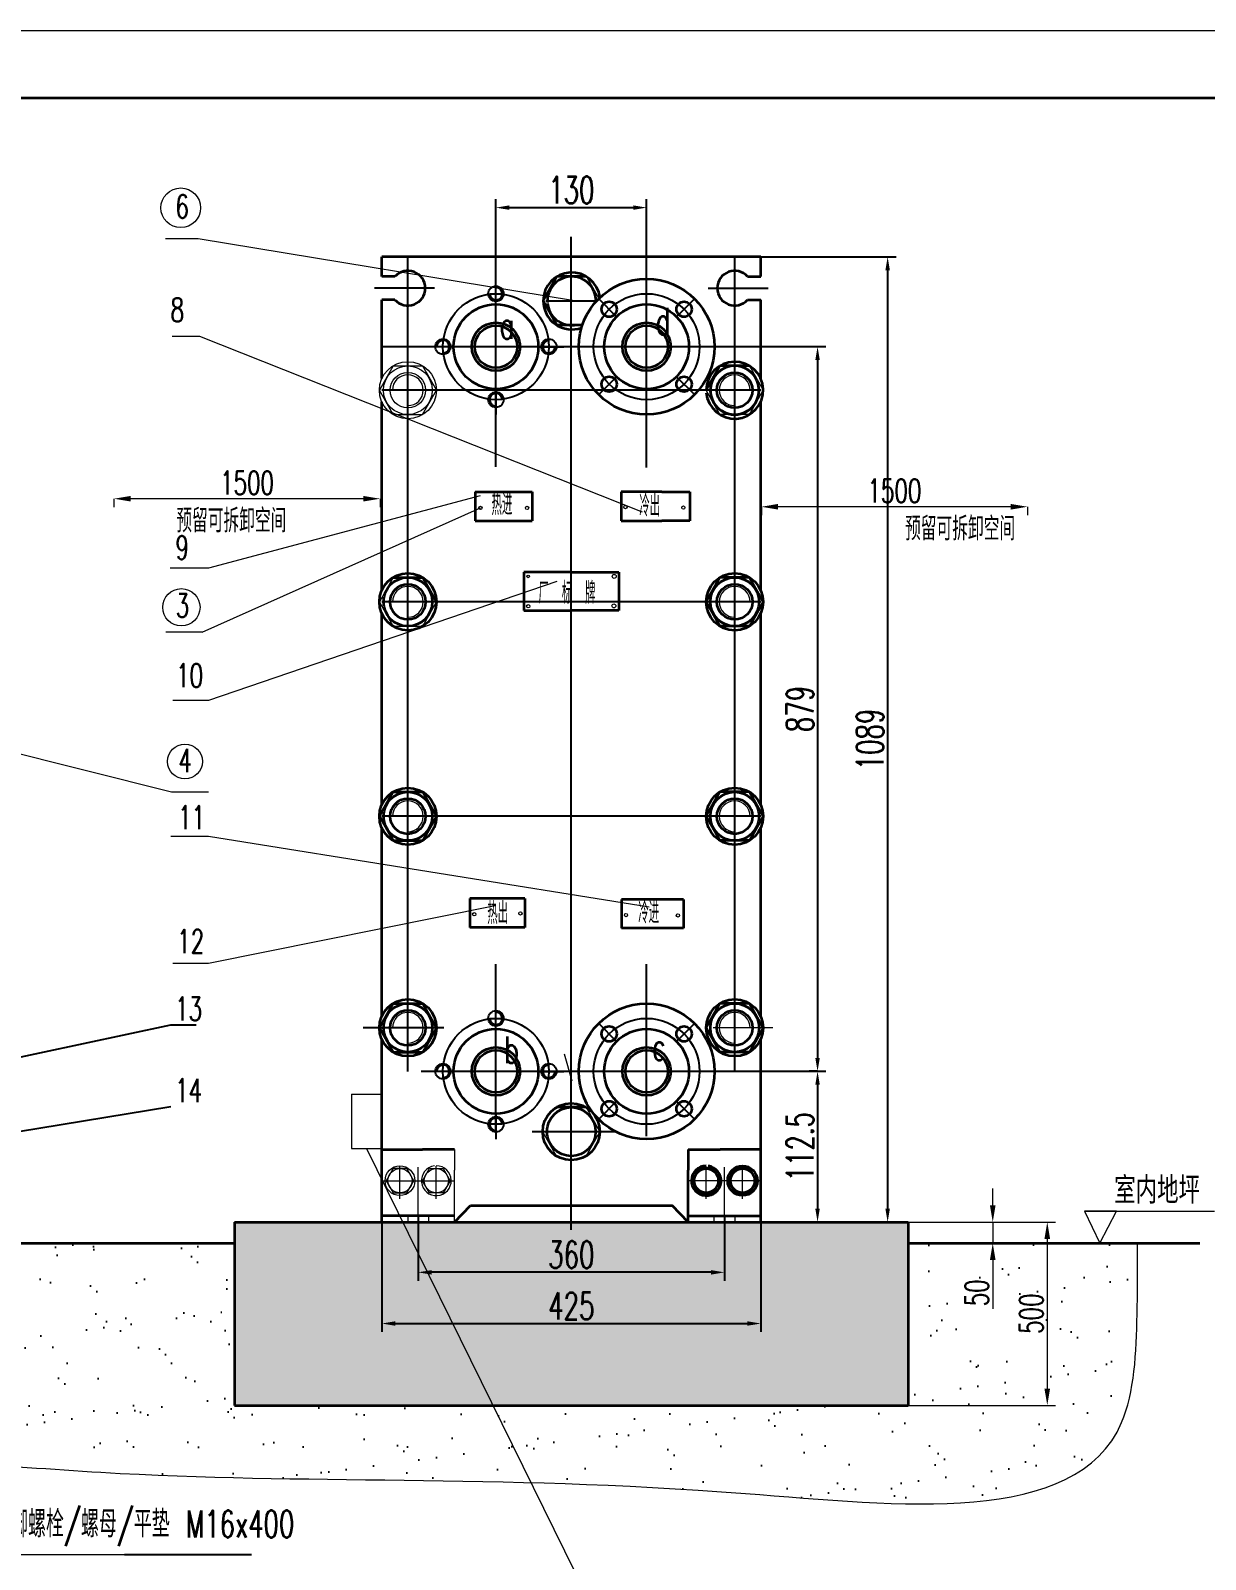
# Model space of a CAD drawing. Header units: millimetres. Extents: x 3189 to 3783, y 1029 to 1449.
# Drawn here: x 3409 to 3584.2, y 1221.1 to 1448.9 of the extents above; entities that cross this region are included whole.
import ezdxf

# ---------------------------------------------------------------- set-up
doc = ezdxf.new("R2010")
doc.units = ezdxf.units.MM
doc.linetypes.add('EB_DASHDOT', pattern=[39, 30, -3, 3, -3])
doc.layers.get('DEFPOINTS').update_dxf_attribs({"lineweight": 18})
doc.layers.add('1', color=1, linetype='Continuous', lineweight=18, true_color=0xff0000)
doc.layers.add('2', color=2, linetype='Continuous', lineweight=18, true_color=0xffff00)
doc.layers.add('5剖面线层', color=2, linetype='Continuous')
doc.layers.add('LAYER3', color=3, linetype='Continuous')
for name, color, linetype, lineweight in [('LAYER1', 1, 'Continuous', 25), ('LAYER2', 2, 'Continuous', 25), ('粗实线层', 7, 'Continuous', 35)]:
    doc.layers.add(name, color=color, linetype=linetype, lineweight=lineweight)
doc.styles.add('HZ', font='txt.shx', dxfattribs={"width": 0.67, "bigfont": 'hztxt.shx'})
doc.styles.get("Standard").update_dxf_attribs({"font": 'arial.ttf'})
doc.styles.add('机械', font='txt', dxfattribs={"width": 0.667, "bigfont": 'gbcbig.shx'})
doc.dimstyles.new('ISO-25', dxfattribs={"dimtxt": 2.5, "dimasz": 2.5, "dimexe": 1.25, "dimexo": 0.625, "dimtad": 1, "dimtxsty": 'Standard', "dimcen": 2.5, "dimadec": 0, "dimazin": 0, "dimtfac": 1, "dimtmove": 0, "dimatfit": 3, "dimfxl": 0, "dimarcsym": 0})
doc.dimstyles.new('STANDARD$0', dxfattribs={"dimtxt": 3.5, "dimasz": 2.5, "dimexe": 1.25, "dimexo": 0.625, "dimtad": 1, "dimdec": 4, "dimdsep": 46, "dimtxsty": 'HZ', "dimcen": 2.5, "dimdle": 5, "dimadec": 0, "dimazin": 0, "dimtfac": 1, "dimtmove": 0, "dimatfit": 3, "dimfxl": 0, "dimtolj": 1, "dimlwd": -1, "dimlwe": -1, "dimarcsym": 0})
doc.dimstyles.new('UserStyle16', dxfattribs={"dimtxt": 3.5, "dimasz": 2, "dimexe": 1.25, "dimexo": 0, "dimtad": 1, "dimdsep": 46, "dimtxsty": 'HZ', "dimcen": 0, "dimdle": 4, "dimadec": 3, "dimazin": 0, "dimtfac": 1, "dimtmove": 0, "dimatfit": 3, "dimfxl": 0, "dimtolj": 1, "dimtzin": 0, "dimarcsym": 0})

# ---------------------------------------------------------------- blocks, each defined once
blk = doc.blocks.new('*D31')
at = {"layer": '2', "color": 0, "transparency": 16777216}
for p, q in [((3421.45, 1379.14), (3421.45, 1377.92)), ((3458.64, 1379.17), (3423.95, 1379.17)), ((3461.14, 1379.14), (3461.14, 1377.92))]:
    blk.add_line(p, q, dxfattribs=at)
for points in [[(3423.95, 1379.58), (3423.95, 1378.75), (3421.45, 1379.17)], [(3458.64, 1379.58), (3458.64, 1378.75), (3461.14, 1379.17)]]:
    blk.add_solid(points, dxfattribs=at)
at = {"layer": 'DEFPOINTS', "color": 0, "transparency": 16777216}
for p in [(3421.45, 1379.77), (3421.45, 1379.17), (3461.14, 1379.77)]:
    blk.add_point(p, dxfattribs=at)
at = {"layer": '2', "color": 0, "transparency": 16777216, "insert": (3441.3, 1381.54), "char_height": 3.5, "attachment_point": 5, "style": 'HZ'}
blk.add_mtext('\\A1;1500', dxfattribs=at)
blk = doc.blocks.new('*D32')
at = {"layer": '2', "color": 0, "transparency": 16777216}
for p, q in [((3517.99, 1377.94), (3517.99, 1376.72)), ((3555.18, 1377.97), (3520.49, 1377.97)), ((3557.68, 1377.94), (3557.68, 1376.72))]:
    blk.add_line(p, q, dxfattribs=at)
for points in [[(3520.49, 1378.39), (3520.49, 1377.55), (3517.99, 1377.97)], [(3555.18, 1378.39), (3555.18, 1377.55), (3557.68, 1377.97)]]:
    blk.add_solid(points, dxfattribs=at)
at = {"layer": 'DEFPOINTS', "color": 0, "transparency": 16777216}
for p in [(3517.99, 1378.57), (3557.68, 1378.57), (3517.99, 1377.97)]:
    blk.add_point(p, dxfattribs=at)
at = {"layer": '2', "color": 0, "transparency": 16777216, "insert": (3537.83, 1380.34), "char_height": 3.5, "attachment_point": 5, "style": 'HZ'}
blk.add_mtext('\\A1;1500', dxfattribs=at)
blk = doc.blocks.new('*D33')
at = {"layer": '2', "color": 2, "ltscale": 0.5, "transparency": 16777216}
for p, q in [((3538.07, 1271.36), (3561.87, 1271.36)), ((3560.62, 1268.86), (3560.62, 1246.54)), ((3539.87, 1244.04), (3561.87, 1244.04))]:
    blk.add_line(p, q, dxfattribs=at)
for points in [[(3560.2, 1268.86), (3561.04, 1268.86), (3560.62, 1271.36)], [(3560.2, 1246.54), (3561.04, 1246.54), (3560.62, 1244.04)]]:
    blk.add_solid(points, dxfattribs=at)
at = {"layer": 'DEFPOINTS', "color": 0, "ltscale": 0.5, "transparency": 16777216}
for p in [(3538.07, 1271.36), (3539.87, 1244.04), (3560.62, 1244.04)]:
    blk.add_point(p, dxfattribs=at)
at = {"layer": '2', "color": 2, "ltscale": 0.5, "transparency": 16777216, "insert": (3558.24, 1257.7), "char_height": 3.5, "attachment_point": 5, "rotation": 90, "style": 'HZ'}
blk.add_mtext('\\A1;500', dxfattribs=at)
blk = doc.blocks.new('*D34')
at = {"layer": '2', "color": 2, "ltscale": 0.5, "transparency": 16777216}
for p, q in [((3552.49, 1273.86), (3552.49, 1276.36)), ((3542.97, 1271.36), (3553.74, 1271.36)), ((3552.49, 1271.36), (3552.49, 1268.2)), ((3542.97, 1268.2), (3553.74, 1268.2)), ((3552.49, 1265.7), (3552.49, 1258.43))]:
    blk.add_line(p, q, dxfattribs=at)
for points in [[(3552.07, 1273.86), (3552.91, 1273.86), (3552.49, 1271.36)], [(3552.07, 1265.7), (3552.91, 1265.7), (3552.49, 1268.2)]]:
    blk.add_solid(points, dxfattribs=at)
at = {"layer": 'DEFPOINTS', "color": 0, "ltscale": 0.5, "transparency": 16777216}
for p in [(3542.97, 1271.36), (3542.97, 1268.2), (3552.49, 1268.2)]:
    blk.add_point(p, dxfattribs=at)
at = {"layer": '2', "color": 2, "ltscale": 0.5, "transparency": 16777216, "insert": (3550.11, 1260.81), "char_height": 3.5, "attachment_point": 5, "rotation": 90, "style": 'HZ'}
blk.add_mtext('\\A1;50', dxfattribs=at)
blk = doc.blocks.new('*D47')
at = {"layer": 'DEFPOINTS', "color": 0, "ltscale": 20, "transparency": 16777216}
for p in [(3500.88, 1422.55), (3500.88, 1415.22), (3478.41, 1413.03)]:
    blk.add_point(p, dxfattribs=at)
at = {"layer": 'LAYER2', "color": 0, "lineweight": -2, "ltscale": 20, "transparency": 16777216}
for p, q in [((3478.41, 1413.03), (3478.41, 1423.8)), ((3480.41, 1422.55), (3498.88, 1422.55)), ((3500.88, 1415.22), (3500.88, 1423.8))]:
    blk.add_line(p, q, dxfattribs=at)
at = {"layer": 'LAYER2', "color": 0, "ltscale": 20, "transparency": 16777216}
for points in [[(3480.41, 1422.89), (3480.41, 1422.22), (3478.41, 1422.55)], [(3498.88, 1422.89), (3498.88, 1422.22), (3500.88, 1422.55)]]:
    blk.add_solid(points, dxfattribs=at)
at = {"layer": 'LAYER2', "color": 0, "ltscale": 20, "transparency": 16777216, "insert": (3489.65, 1425.18), "char_height": 4, "attachment_point": 5, "style": 'HZ'}
blk.add_mtext('\\A1;130', dxfattribs=at)
blk = doc.blocks.new('*D46')
at = {"layer": 'DEFPOINTS', "color": 0, "ltscale": 20, "transparency": 16777216}
for p in [(3466.81, 1272.28), (3512.48, 1272.28), (3466.81, 1263.87)]:
    blk.add_point(p, dxfattribs=at)
at = {"layer": 'LAYER2', "color": 0, "lineweight": -2, "ltscale": 20, "transparency": 16777216}
for p, q in [((3466.81, 1272.28), (3466.81, 1262.62)), ((3512.48, 1272.28), (3512.48, 1262.62)), ((3510.48, 1263.87), (3468.81, 1263.87))]:
    blk.add_line(p, q, dxfattribs=at)
at = {"layer": 'LAYER2', "color": 0, "ltscale": 20, "transparency": 16777216}
for points in [[(3468.81, 1264.2), (3468.81, 1263.53), (3466.81, 1263.87)], [(3510.48, 1264.2), (3510.48, 1263.53), (3512.48, 1263.87)]]:
    blk.add_solid(points, dxfattribs=at)
at = {"layer": 'LAYER2', "color": 0, "ltscale": 20, "transparency": 16777216, "insert": (3489.65, 1266.49), "char_height": 4, "attachment_point": 5, "style": 'HZ'}
blk.add_mtext('\\A1;360', dxfattribs=at)
blk = doc.blocks.new('*D44')
at = {"layer": 'DEFPOINTS', "color": 0, "ltscale": 20, "transparency": 16777216}
for p in [(3461.39, 1273.69), (3517.9, 1273.69), (3517.9, 1256.24)]:
    blk.add_point(p, dxfattribs=at)
at = {"layer": 'LAYER2', "color": 0, "lineweight": -2, "ltscale": 20, "transparency": 16777216}
for p, q in [((3461.39, 1273.69), (3461.39, 1254.99)), ((3517.9, 1273.69), (3517.9, 1254.99)), ((3463.39, 1256.24), (3515.9, 1256.24))]:
    blk.add_line(p, q, dxfattribs=at)
at = {"layer": 'LAYER2', "color": 0, "ltscale": 20, "transparency": 16777216}
for points in [[(3463.39, 1256.57), (3463.39, 1255.91), (3461.39, 1256.24)], [(3515.9, 1256.57), (3515.9, 1255.91), (3517.9, 1256.24)]]:
    blk.add_solid(points, dxfattribs=at)
at = {"layer": 'LAYER2', "color": 0, "ltscale": 20, "transparency": 16777216, "insert": (3489.65, 1258.86), "char_height": 4, "attachment_point": 5, "style": 'HZ'}
blk.add_mtext('\\A1;425', dxfattribs=at)
blk = doc.blocks.new('*D40')
at = {"layer": 'DEFPOINTS', "color": 0, "ltscale": 20, "transparency": 16777216}
for p in [(3517.9, 1415.22), (3517.9, 1271.36), (3536.82, 1271.36)]:
    blk.add_point(p, dxfattribs=at)
at = {"layer": 'LAYER2', "color": 0, "lineweight": -2, "ltscale": 20, "transparency": 16777216}
for p, q in [((3517.9, 1415.22), (3538.07, 1415.22)), ((3536.82, 1413.22), (3536.82, 1273.36)), ((3517.9, 1271.36), (3538.07, 1271.36))]:
    blk.add_line(p, q, dxfattribs=at)
at = {"layer": 'LAYER2', "color": 0, "ltscale": 20, "transparency": 16777216}
for points in [[(3536.48, 1413.22), (3537.15, 1413.22), (3536.82, 1415.22)], [(3536.48, 1273.36), (3537.15, 1273.36), (3536.82, 1271.36)]]:
    blk.add_solid(points, dxfattribs=at)
at = {"layer": 'LAYER2', "color": 0, "ltscale": 20, "transparency": 16777216, "insert": (3534.19, 1343.29), "char_height": 4, "attachment_point": 5, "rotation": 90, "style": 'HZ'}
blk.add_mtext('\\A1;1089', dxfattribs=at)
blk = doc.blocks.new('*D41')
at = {"layer": 'DEFPOINTS', "color": 0, "ltscale": 20, "transparency": 16777216}
for p in [(3505.43, 1401.83), (3500.94, 1293.83), (3526.37, 1293.83)]:
    blk.add_point(p, dxfattribs=at)
at = {"layer": 'LAYER2', "color": 0, "lineweight": -2, "ltscale": 20, "transparency": 16777216}
for p, q in [((3505.43, 1401.83), (3527.62, 1401.83)), ((3526.37, 1399.83), (3526.37, 1295.83)), ((3500.94, 1293.83), (3527.62, 1293.83))]:
    blk.add_line(p, q, dxfattribs=at)
at = {"layer": 'LAYER2', "color": 0, "ltscale": 20, "transparency": 16777216}
for points in [[(3526.03, 1399.83), (3526.7, 1399.83), (3526.37, 1401.83)], [(3526.03, 1295.83), (3526.7, 1295.83), (3526.37, 1293.83)]]:
    blk.add_solid(points, dxfattribs=at)
at = {"layer": 'LAYER2', "color": 0, "ltscale": 20, "transparency": 16777216, "insert": (3523.74, 1347.83), "char_height": 4, "attachment_point": 5, "rotation": 90, "style": 'HZ'}
blk.add_mtext('\\A1;879', dxfattribs=at)
blk = doc.blocks.new('*D42')
at = {"layer": 'DEFPOINTS', "color": 0, "ltscale": 20, "transparency": 16777216}
for p in [(3526.37, 1293.83), (3517.97, 1271.36), (3526.37, 1271.36)]:
    blk.add_point(p, dxfattribs=at)
at = {"layer": 'LAYER2', "color": 0, "lineweight": -2, "ltscale": 20, "transparency": 16777216}
for p, q in [((3526.37, 1293.83), (3525.12, 1293.83)), ((3526.37, 1291.83), (3526.37, 1273.36)), ((3517.97, 1271.36), (3527.62, 1271.36))]:
    blk.add_line(p, q, dxfattribs=at)
at = {"layer": 'LAYER2', "color": 0, "ltscale": 20, "transparency": 16777216}
for points in [[(3526.03, 1291.83), (3526.7, 1291.83), (3526.37, 1293.83)], [(3526.03, 1273.36), (3526.7, 1273.36), (3526.37, 1271.36)]]:
    blk.add_solid(points, dxfattribs=at)
at = {"layer": 'LAYER2', "color": 0, "ltscale": 20, "transparency": 16777216, "insert": (3523.74, 1282.59), "char_height": 4, "attachment_point": 5, "rotation": 90, "style": 'HZ'}
blk.add_mtext('\\A1;112.5', dxfattribs=at)

msp = doc.modelspace()

# ---------------------------------------------------------------- hatches: boundary and pattern name
at = {"layer": '5剖面线层', "ltscale": 0.5}
h = msp.add_hatch(dxfattribs=at)
h.set_pattern_fill('AR-CONC', color=256, style=0)
h.set_pattern_definition([(50, (8054.919, 2267.148), (7.172602, -0.627521), [0.75, -8.25]), (355, (8054.919, 2267.148), (-1.387513, 7.521921), [0.6, -6.6]), (100.4514, (8055.517, 2267.096), (5.785094, 6.894395), [0.637402, -7.011421]), (46.1842, (8054.919, 2269.148), (10.67241, -1.65519), [1.125, -12.375]), (96.6356, (8055.808, 2269.01), (9.346627, 9.741179), [0.956103, -10.51713]), (351.1842, (8054.919, 2269.148), (9.34662, 9.741186), [0.9, -9.9]), (21, (8055.919, 2268.648), (5.9690705, -4.026189), [0.75, -8.25]), (326, (8055.919, 2268.648), (2.433153, 7.2515), [0.6, -6.6]), (71.4514, (8056.4165, 2268.3126), (8.402226, 3.225305), [0.637402, -7.011421]), (37.5, (8054.919, 2267.148), (0.1215986, 3.3289385), [0, -6.52, 0, -6.7, 0, -6.625]), (7.5, (8054.919, 2267.148), (2.6306954, 3.944117), [0, -3.82, 0, -6.37, 0, -2.525]), (327.5, (8052.689, 2267.148), (5.3382244, -0.2255487), [0, -2.5, 0, -7.8, 0, -10.35]), (317.5, (8051.689, 2267.148), (5.8318617, 1.00105), [0, -3.25, 0, -5.18, 0, -7.35])])
h.paths.add_polyline_path([(3287.44288, 1271.36138), (3268.28889, 1271.36138), (3268.28889, 1267.52097, 0.249972623), (3268.92821, 1266.32209, -0.249972649), (3269.82972, 1264.63155, -1), (3265.75806, 1264.63155, -0.06938909), (3265.83573, 1265.18851), (3266.03082, 1265.40939, -0.690801534), (3266.75249, 1265.13632), (3266.94224, 1265.13632, -0.264888721), (3267.79389, 1265.62155), (3267.79389, 1265.84501, -0.216745131), (3267.29889, 1266.93326), (3267.29889, 1271.36138), (3243.03011, 1271.36138), (3243.03011, 1244.03876), (3287.44288, 1244.03876)])
h.paths.add_polyline_path([(3406.72072, 1271.36138), (3386.02681, 1271.36138), (3386.02681, 1267.52097, 0.249972623), (3386.66613, 1266.32209, -0.249972649), (3387.56764, 1264.63155, -1), (3383.49598, 1264.63155, -0.06938909), (3383.57365, 1265.18851), (3383.76875, 1265.40939, -0.690801534), (3384.49041, 1265.13632), (3384.68016, 1265.13632, -0.264888721), (3385.53181, 1265.62155), (3385.53181, 1265.84501, -0.216745131), (3385.03681, 1266.93326), (3385.03681, 1271.36138), (3362.90512, 1271.36138), (3362.90512, 1244.03876), (3406.72072, 1244.03876)])
h.paths.add_polyline_path([(3539.86682, 1271.36138), (3439.42371, 1271.36138), (3439.42371, 1244.03876), (3539.86682, 1244.03876)])
h.paths.add_polyline_path([(3485.6436, 1261.23881), (3493.64693, 1261.23881), (3493.64693, 1255.98881), (3485.6436, 1255.98881)], flags=24)
h.paths.add_polyline_path([(3485.83901, 1268.86627), (3493.45151, 1268.86627), (3493.45151, 1263.61627), (3485.83901, 1263.61627)], flags=24)
h = msp.add_hatch(dxfattribs=at)
h.set_pattern_fill('AR-SAND', color=256, scale=5, style=0)
h.set_pattern_definition([(37.5, (8054.919, 2267.148), (-0.314967, 9.634119), [0, -7.6, 0, -8.5, 0, -8.125]), (7.5, (8054.919, 2267.148), (8.848884, 14.11073), [0, -4.1, 0, -6.85, 0, -2.625]), (327.5, (8048.769, 2267.148), (15.57071, 0.028295), [0, -2.5, 0, -9, 0, -11.75]), (317.5, (8048.769, 2267.148), (15.030633, 4.388378), [0, -1.25, 0, -5.9, 0, -6.75])])
edge = h.paths.add_edge_path()
edge.add_line((3414.92235, 1268.19638), (3406.72072, 1268.19638))
edge.add_line((3406.72072, 1268.19638), (3406.72072, 1244.03876))
edge.add_line((3406.72072, 1244.03876), (3362.90512, 1244.03876))
edge.add_line((3362.90512, 1244.03876), (3362.90512, 1268.19638))
edge.add_line((3362.90512, 1268.19638), (3296.3948, 1268.19638))
edge.add_line((3296.3948, 1268.19638), (3287.44288, 1268.19638))
edge.add_line((3287.44288, 1268.19638), (3287.44288, 1244.03876))
edge.add_line((3287.44288, 1244.03876), (3243.03011, 1244.03876))
edge.add_line((3243.03011, 1244.03876), (3243.03011, 1268.19638))
edge.add_line((3243.03011, 1268.19638), (3226.10181, 1268.19638))
edge.add_spline(control_points=[(3226.10181, 1268.19638), (3227.17149, 1262.02578), (3228.47259, 1253.01242), (3227.36446, 1236.90048), (3246.62294, 1234.82214), (3270.3163, 1235.68266), (3301.93302, 1250.31184), (3333.81068, 1223.48857), (3374.25319, 1238.22078), (3437.4884, 1231.48109), (3493.41058, 1234.78598), (3572.62853, 1224.88602), (3574.09065, 1255.8335), (3574.08646, 1264.7548), (3574.06193, 1268.19638)], knot_values=[3.832773029, 3.832773029, 3.832773029, 3.832773029, 23.236931658, 31.65205074, 46.674078488, 67.997266897, 110.322938376, 134.691074381, 180.886916699, 226.069157871, 322.217870304, 379.31472835, 395.629317576, 406.104323306, 406.104323306, 406.104323306, 406.104323306], degree=3, periodic=0)
edge.add_line((3574.06193, 1268.19638), (3539.86682, 1268.19638))
edge.add_line((3539.86682, 1268.19638), (3539.86682, 1244.03876))
edge.add_line((3539.86682, 1244.03876), (3439.42371, 1244.03876))
edge.add_line((3439.42371, 1244.03876), (3439.42371, 1268.19638))
edge.add_line((3439.42371, 1268.19638), (3414.92235, 1268.19638))
h.paths.add_polyline_path([(3321.29327, 1266.75064), (3332.03243, 1266.75064), (3332.03243, 1261.50064), (3321.29327, 1261.50064)], flags=24)
h.paths.add_polyline_path([(3311.04934, 1257.43828), (3322.17934, 1257.43828), (3322.17934, 1252.18828), (3311.04934, 1252.18828)], flags=24)
h.paths.add_polyline_path([(3547.48994, 1258.17888), (3547.48994, 1263.44638), (3552.73994, 1263.44638), (3552.73994, 1258.17888)], flags=24)
h.paths.add_polyline_path([(3555.61946, 1254.08924), (3555.61946, 1261.31091), (3560.86946, 1261.31091), (3560.86946, 1254.08924)], flags=24)

# ---------------------------------------------------------------- linework, layer by layer
for p, q in [((3423.04107, 1221.83925), (3433.36784, 1221.83925)), ((3433.36784, 1221.83925), (3441.97864, 1221.83925))]:
    msp.add_line(p, q)
at = {"layer": '1'}
for p, q in [((3456.85015, 1290.42843), (3461.39246, 1290.42843)), ((3456.85015, 1290.42843), (3456.85015, 1282.31388)), ((3456.85015, 1282.31388), (3461.39246, 1282.31388))]:
    msp.add_line(p, q, dxfattribs=at)
at = {"layer": '2', "ltscale": 0.5}
for p, q in [((3434.01842, 1417.88938), (3429.14561, 1417.88938)), ((3490.13801, 1408.65098), (3434.01842, 1417.88938)), ((3434.26175, 1403.34419), (3430.1206, 1403.34419)), ((3500.25302, 1377.16787), (3434.26175, 1403.34419)), ((3476.04109, 1379.59065), (3435.55288, 1368.83052)), ((3434.63048, 1359.28926), (3476.10356, 1377.80767)), ((3435.55288, 1368.83052), (3429.83601, 1368.83052)), ((3487.48843, 1366.80824), (3435.55288, 1349.07732)), ((3430.03208, 1335.41016), (3322.10569, 1362.53845)), ((3434.63048, 1359.28926), (3429.16854, 1359.28926)), ((3435.55288, 1349.07732), (3430.24723, 1349.07732)), ((3435.55288, 1335.41016), (3430.03208, 1335.41016)), ((3435.55288, 1328.80341), (3429.92895, 1328.80341)), ((3501.23456, 1318.27691), (3435.55288, 1328.80341)), ((3478.29819, 1318.47614), (3435.55288, 1309.90951)), ((3435.55288, 1309.90951), (3430.23153, 1309.90951)), ((3459.12131, 1282.31388), (3505.20172, 1188.72317))]:
    msp.add_line(p, q, dxfattribs=at)
at = {"layer": '2'}
for p, q in [((3566.16884, 1272.98577), (3568.44029, 1268.19638)), ((3570.96412, 1272.98577), (3566.16884, 1272.98577)), ((3570.96412, 1272.98577), (3566.16884, 1272.98577)), ((3566.16884, 1272.98577), (3585.57249, 1272.98577)), ((3568.44029, 1268.19638), (3570.96412, 1272.98577)), ((3568.44029, 1268.19638), (3570.96412, 1272.98577)), ((3403.87803, 1221.83925), (3423.04107, 1221.83925)), ((3410.93925, 1221.83925), (3415.3622, 1221.83925))]:
    msp.add_line(p, q, dxfattribs=at)
at = {"layer": '2', "color": 1, "ltscale": 0.5}
msp.add_line((3414.92235, 1268.19638), (3439.42371, 1268.19638), dxfattribs=at)
at = {"layer": '2', "ltscale": 0.5}
msp.add_lwpolyline([(3189.02949, 1448.9394), (3783.02949, 1448.9394), (3783.02949, 1028.9394), (3189.02949, 1028.9394)], close=True, dxfattribs=at)
for centre, radius in [((3431.41356, 1422.52507), 2.95755), ((3431.50172, 1362.98359), 2.78291), ((3432.0364, 1340.00364), 2.60338)]:
    msp.add_circle(centre, radius, dxfattribs=at)
msp.add_open_spline([(3226.10181, 1268.19638), (3227.17149, 1262.02578), (3228.47259, 1253.01242), (3227.36446, 1236.90048), (3246.62294, 1234.82214), (3270.3163, 1235.68266), (3301.93302, 1250.31184), (3333.81068, 1223.48857), (3374.25319, 1238.22078), (3437.4884, 1231.48109), (3493.41058, 1234.78598), (3572.62853, 1224.88602), (3574.09065, 1255.8335), (3574.08646, 1264.7548), (3574.06193, 1268.19638)], degree=3, knots=[3.832773029, 3.832773029, 3.832773029, 3.832773029, 23.236931658, 31.65205074, 46.674078488, 67.997266897, 110.322938376, 134.691074381, 180.886916699, 226.069157871, 322.217870304, 379.31472835, 395.629317576, 406.104323306, 406.104323306, 406.104323306, 406.104323306], dxfattribs=at)
at = {"layer": 'LAYER1', "linetype": 'Continuous', "lineweight": 0}
for p, q in [((3491.91715, 1412.27512), (3493.75961, 1409.0036)), ((3463.07011, 1398.96952), (3461.02556, 1395.33916)), ((3463.07011, 1398.96952), (3467.48277, 1398.96952)), ((3467.48277, 1398.96952), (3469.52732, 1395.33916)), ((3516.21237, 1398.96952), (3518.25692, 1395.33916)), ((3463.07011, 1391.7088), (3461.02556, 1395.33916)), ((3467.48277, 1391.7088), (3469.52732, 1395.33916)), ((3511.79971, 1391.7088), (3509.75516, 1395.33916)), ((3516.21237, 1391.7088), (3518.25692, 1395.33916)), ((3463.07011, 1391.7088), (3467.48277, 1391.7088)), ((3516.21237, 1391.7088), (3511.79971, 1391.7088)), ((3463.07413, 1367.43352), (3461.02959, 1363.80316)), ((3463.07413, 1360.1728), (3461.02959, 1363.80316)), ((3467.4868, 1360.1728), (3469.53134, 1363.80316)), ((3463.07413, 1360.1728), (3467.4868, 1360.1728)), ((3488.58366, 1296.41352), (3489.70499, 1292.40076)), ((3491.84757, 1288.46392), (3493.89212, 1284.83356)), ((3487.43491, 1281.2032), (3485.39036, 1284.83356)), ((3491.84757, 1281.2032), (3493.89212, 1284.83356)), ((3472.23132, 1282.19345), (3472.23132, 1279.08524)), ((3472.23132, 1271.36138), (3472.23132, 1279.08524)), ((3461.39246, 1271.36138), (3489.64526, 1271.36138)), ((3507.05921, 1271.36138), (3517.89806, 1271.36138))]:
    msp.add_line(p, q, dxfattribs=at)
for points in [[(3463.06408, 1279.32278), (3462.02599, 1277.52474), (3463.06408, 1275.72671), (3465.14027, 1275.72671), (3466.17837, 1277.52474), (3465.14027, 1279.32278), (3463.06408, 1279.32278)], [(3470.5597, 1279.32278), (3471.5978, 1277.52474), (3470.5597, 1275.72671), (3468.48351, 1275.72671), (3467.44541, 1277.52474), (3468.48351, 1279.32278), (3470.5597, 1279.32278)]]:
    msp.add_lwpolyline(points, dxfattribs=at)
for centre, radius in [((3465.27644, 1395.33605), 4.25088), ((3465.27644, 1395.33916), 3.63036), ((3465.27644, 1395.33916), 2.64359), ((3464.10218, 1277.52474), 2.22158), ((3464.10218, 1277.52474), 1.79804), ((3469.52161, 1277.52474), 1.79804)]:
    msp.add_circle(centre, radius, dxfattribs=at)
at = {"layer": 'LAYER1', "color": 2, "linetype": 'Continuous', "lineweight": 0}
for centre, start, end in [((3465.27644, 1395.33916), 270, 180), ((3514.00604, 1395.33916), 0, 270), ((3465.28046, 1363.80316), 270, 180), ((3514.01006, 1363.80316), 0, 270), ((3465.28046, 1331.84138), 270, 180), ((3514.01006, 1331.84138), 0, 270), ((3465.28046, 1300.31618), 270, 180), ((3514.01006, 1300.31618), 0, 270)]:
    msp.add_arc(centre, 2.29799, start, end, dxfattribs=at)
at = {"layer": 'LAYER1', "linetype": 'Continuous', "lineweight": 0}
msp.add_arc((3469.52161, 1277.52474), 2.22158, 97.4724637, 90, dxfattribs=at)
at = {"layer": 'LAYER2', "ltscale": 20}
for p, q in [((3478.41326, 1383.90473), (3478.41326, 1417.80938)), ((3489.64526, 1270.18016), (3489.64526, 1418.17789)), ((3500.87726, 1383.81112), (3500.87726, 1417.80938)), ((3465.28046, 1293.82538), (3465.28046, 1415.21738)), ((3514.01006, 1293.82538), (3514.01006, 1415.21738)), ((3469.2516, 1410.54607), (3460.29174, 1410.54492)), ((3478.41326, 1408.14338), (3478.41326, 1411.93418)), ((3510.03893, 1410.54607), (3518.99879, 1410.54492)), ((3485.86974, 1408.65098), (3493.42079, 1408.65098)), ((3496.40976, 1406.29288), (3493.72926, 1408.97338)), ((3505.34477, 1406.29288), (3508.02527, 1408.97338)), ((3516.86126, 1401.82538), (3461.39246, 1401.82538)), ((3472.09526, 1401.82538), (3468.30446, 1401.82538)), ((3484.73126, 1401.82538), (3488.52206, 1401.82538)), ((3496.40976, 1397.35788), (3493.72926, 1394.67738)), ((3505.34477, 1397.35788), (3508.02527, 1394.67738)), ((3517.89404, 1395.34588), (3461.38844, 1395.33866)), ((3478.41326, 1395.50738), (3478.41326, 1391.71658)), ((3517.89806, 1363.80988), (3461.39246, 1363.80266)), ((3517.89806, 1331.84138), (3461.39246, 1331.84138)), ((3478.41326, 1284.81864), (3478.41326, 1309.80938)), ((3500.87726, 1284.14288), (3500.87726, 1309.80938)), ((3478.41326, 1300.14338), (3478.41326, 1303.93418)), ((3470.66566, 1300.30538), (3458.59414, 1300.30538)), ((3496.40976, 1298.29288), (3493.72926, 1300.97338)), ((3505.34477, 1298.29288), (3508.02527, 1300.97338)), ((3516.86126, 1293.82538), (3467.26006, 1293.82538)), ((3472.09526, 1293.82538), (3468.30446, 1293.82538)), ((3484.73126, 1293.82538), (3488.52206, 1293.82538)), ((3478.41326, 1287.50738), (3478.41326, 1283.71658)), ((3496.40976, 1289.35788), (3493.72926, 1286.67738)), ((3505.34477, 1289.35788), (3508.02527, 1286.67738)), ((3483.82099, 1284.83978), (3496.31588, 1284.83978))]:
    msp.add_line(p, q, dxfattribs=at)
at = {"layer": 'LAYER2', "color": 1, "linetype": 'Continuous', "lineweight": 0}
for p, q in [((3492.15129, 1415.21738), (3487.13924, 1415.21738)), ((3517.89806, 1365.51861), (3517.89806, 1393.17508)), ((3517.89806, 1271.36138), (3507.05921, 1271.36138))]:
    msp.add_line(p, q, dxfattribs=at)
at = {"layer": 'LAYER2', "color": 3, "linetype": 'EB_DASHDOT', "lineweight": 0}
for p, q in [((3489.64526, 1401.18652), (3489.64526, 1412.33519)), ((3519.71358, 1300.31618), (3510.81326, 1300.31618)), ((3489.64526, 1276.04843), (3489.64526, 1294.36669)), ((3489.64526, 1277.54853), (3489.64526, 1294.15171))]:
    msp.add_line(p, q, dxfattribs=at)
at = {"layer": 'LAYER2', "linetype": 'Continuous', "lineweight": 0}
for p, q in [((3464.10218, 1274.81995), (3464.10218, 1279.71675)), ((3466.81189, 1271.36138), (3466.81189, 1279.5319)), ((3469.52161, 1274.81995), (3469.52161, 1279.71675)), ((3509.76892, 1274.81995), (3509.76892, 1279.71675)), ((3512.47864, 1271.36138), (3512.47864, 1279.5319)), ((3515.18835, 1274.81995), (3515.18835, 1279.71675)), ((3461.39246, 1277.52474), (3472.23132, 1277.52474)), ((3517.89806, 1277.52474), (3507.05921, 1277.52474)), ((3461.39246, 1273.69457), (3461.39246, 1270.90238)), ((3465.25226, 1272.28131), (3465.25226, 1271.36138)), ((3468.37153, 1272.28131), (3468.37153, 1271.36138)), ((3510.919, 1272.28131), (3510.919, 1271.36138)), ((3514.03827, 1272.28131), (3514.03827, 1271.36138))]:
    msp.add_line(p, q, dxfattribs=at)
at = {"layer": 'LAYER2', "ltscale": 20}
for centre, radius in [((3478.41326, 1409.72288), 1.13724), ((3478.41326, 1401.82538), 7.8975), ((3500.87726, 1401.82538), 7.8975), ((3470.51576, 1401.82538), 1.13724), ((3486.31076, 1401.82538), 1.13724), ((3478.41326, 1393.92788), 1.13724), ((3478.41326, 1293.82538), 7.8975), ((3478.41326, 1301.72288), 1.13724), ((3500.87726, 1293.82538), 7.8975), ((3470.51576, 1293.82538), 1.13724), ((3486.31076, 1293.82538), 1.13724), ((3478.41326, 1285.92788), 1.13724)]:
    msp.add_circle(centre, radius, dxfattribs=at)
at = {"layer": 'LAYER2', "linetype": 'Continuous', "lineweight": 0}
for centre, radius in [((3476.10356, 1377.80767), 0.24432), ((3483.06124, 1377.80767), 0.24432), ((3497.71067, 1377.91789), 0.24432), ((3506.35373, 1377.85287), 0.24432), ((3483.22892, 1367.59459), 0.19544), ((3496.04559, 1367.59459), 0.29317), ((3483.22892, 1363.14797), 0.24432), ((3495.99667, 1363.19682), 0.29319), ((3475.17822, 1317.2335), 0.24432), ((3482.06483, 1317.36792), 0.24432), ((3497.80376, 1317.1208), 0.24432), ((3505.53959, 1317.06659), 0.24432)]:
    msp.add_circle(centre, radius, dxfattribs=at)
at = {"layer": 'LAYER3', "linetype": 'EB_DASHDOT', "lineweight": 0}
for p, q in [((3485.86974, 1408.65098), (3493.42079, 1408.65098)), ((3484.80743, 1284.83978), (3495.17395, 1284.83978))]:
    msp.add_line(p, q, dxfattribs=at)
at = {"layer": '粗实线层'}
for p, q in [((3461.39246, 1412.27356), (3461.39246, 1415.21738)), ((3489.64526, 1415.21738), (3461.39246, 1415.21738)), ((3517.89806, 1415.21738), (3489.64526, 1415.21738)), ((3517.89806, 1412.27356), (3517.89806, 1415.21738)), ((3463.3485, 1412.27356), (3461.39246, 1412.27356)), ((3487.50448, 1412.27512), (3485.46344, 1408.65098)), ((3491.91715, 1412.27512), (3487.50448, 1412.27512)), ((3515.94203, 1412.27356), (3517.89806, 1412.27356)), ((3463.3485, 1408.81756), (3461.39246, 1408.81756)), ((3461.39246, 1397.06826), (3461.39246, 1408.81756)), ((3487.51149, 1405.0144), (3485.45996, 1408.65715)), ((3515.94203, 1408.81756), (3517.89806, 1408.81756)), ((3517.89806, 1397.04082), (3517.89806, 1408.81756)), ((3491.28466, 1405.0144), (3487.51149, 1405.0144)), ((3511.80776, 1398.96952), (3509.76321, 1395.33916)), ((3516.21237, 1398.96952), (3511.79971, 1398.96952)), ((3461.39246, 1365.51861), (3461.39246, 1393.60384)), ((3517.89806, 1365.51861), (3517.89806, 1393.63128)), ((3475.31973, 1380.19978), (3483.78875, 1380.19978)), ((3475.31973, 1380.19978), (3475.31973, 1375.89697)), ((3483.78875, 1380.19978), (3483.78875, 1375.89697)), ((3497.09326, 1380.19978), (3497.09326, 1375.89697)), ((3503.12565, 1380.19978), (3497.09326, 1380.19978)), ((3503.12565, 1380.19978), (3507.33279, 1380.19978)), ((3507.33279, 1380.19978), (3507.33279, 1375.89697)), ((3475.31973, 1375.89697), (3483.78875, 1375.89697)), ((3497.09326, 1375.89697), (3503.12565, 1375.89697)), ((3507.33279, 1375.89697), (3503.12565, 1375.89697)), ((3463.07413, 1367.43352), (3467.4868, 1367.43352)), ((3467.4868, 1367.43352), (3469.53134, 1363.80316)), ((3482.54744, 1368.21823), (3482.54744, 1362.53303)), ((3489.64526, 1368.21823), (3482.54744, 1368.21823)), ((3489.64526, 1368.21823), (3496.74309, 1368.21823)), ((3496.74309, 1368.21823), (3496.74309, 1362.53303)), ((3511.80373, 1367.43352), (3509.75919, 1363.80316)), ((3516.2164, 1367.43352), (3511.80373, 1367.43352)), ((3516.2164, 1367.43352), (3518.26094, 1363.80316)), ((3511.80373, 1360.1728), (3509.75919, 1363.80316)), ((3516.2164, 1360.1728), (3518.26094, 1363.80316)), ((3461.39246, 1347.82538), (3461.39246, 1362.08149)), ((3482.54744, 1362.53303), (3489.64526, 1362.53303)), ((3496.74309, 1362.53303), (3489.64526, 1362.53303)), ((3517.89806, 1350.37418), (3517.89806, 1362.08149)), ((3517.89806, 1347.82538), (3517.89806, 1362.08149)), ((3516.2164, 1360.1728), (3511.80373, 1360.1728)), ((3461.39246, 1333.55683), (3461.39246, 1347.82538)), ((3517.89806, 1333.55683), (3517.89806, 1347.82538)), ((3517.89806, 1333.55683), (3517.89806, 1345.66538)), ((3463.07413, 1335.47174), (3461.02959, 1331.84138)), ((3463.07413, 1335.47174), (3467.4868, 1335.47174)), ((3467.4868, 1335.47174), (3469.53134, 1331.84138)), ((3511.80373, 1335.47174), (3509.75919, 1331.84138)), ((3516.2164, 1335.47174), (3511.80373, 1335.47174)), ((3516.2164, 1335.47174), (3518.26094, 1331.84138)), ((3463.07413, 1328.21103), (3461.02959, 1331.84138)), ((3467.4868, 1328.21103), (3469.53134, 1331.84138)), ((3511.80373, 1328.21103), (3509.75919, 1331.84138)), ((3516.2164, 1328.21103), (3518.26094, 1331.84138)), ((3461.39246, 1302.03163), (3461.39246, 1330.11971)), ((3517.89806, 1303.32938), (3517.89806, 1330.11971)), ((3517.89806, 1302.03163), (3517.89806, 1330.11971)), ((3463.07413, 1328.21103), (3467.4868, 1328.21103)), ((3516.2164, 1328.21103), (3511.80373, 1328.21103)), ((3482.70183, 1319.56375), (3474.516, 1319.56375)), ((3474.516, 1319.56375), (3474.516, 1315.26093)), ((3482.70183, 1319.56375), (3482.70183, 1315.26093)), ((3497.13558, 1319.45871), (3497.13558, 1315.15589)), ((3506.38589, 1319.45871), (3497.13558, 1319.45871)), ((3506.38589, 1319.45871), (3506.38589, 1315.15589)), ((3482.70183, 1315.26093), (3474.516, 1315.26093)), ((3506.38589, 1315.15589), (3497.13558, 1315.15589)), ((3463.07413, 1303.94654), (3461.02959, 1300.31618)), ((3463.07413, 1303.94654), (3467.4868, 1303.94654)), ((3467.4868, 1303.94654), (3469.53134, 1300.31618)), ((3511.80373, 1303.94654), (3509.75919, 1300.31618)), ((3516.2164, 1303.94654), (3511.80373, 1303.94654)), ((3516.2164, 1303.94654), (3518.26094, 1300.31618)), ((3463.07413, 1296.68583), (3461.02959, 1300.31618)), ((3467.4868, 1296.68583), (3469.53134, 1300.31618)), ((3511.80373, 1296.68583), (3509.75919, 1300.31618)), ((3516.2164, 1296.68583), (3518.26094, 1300.31618)), ((3461.39246, 1271.36138), (3461.39246, 1298.59451)), ((3463.07413, 1296.68583), (3467.4868, 1296.68583)), ((3516.2164, 1296.68583), (3511.80373, 1296.68583)), ((3517.89806, 1271.36138), (3517.89806, 1298.59451)), ((3491.84757, 1288.46392), (3487.43491, 1288.46392)), ((3461.39246, 1282.19345), (3467.45031, 1282.19345)), ((3472.23132, 1282.19345), (3467.45031, 1282.19345)), ((3507.05921, 1282.19345), (3507.05921, 1279.08524)), ((3507.05921, 1282.19345), (3511.84022, 1282.19345)), ((3517.89806, 1282.19345), (3511.84022, 1282.19345)), ((3507.05921, 1271.36138), (3507.05921, 1279.08524)), ((3472.23132, 1271.36138), (3474.61001, 1273.84126)), ((3474.61001, 1273.84126), (3504.68051, 1273.84126)), ((3507.05921, 1271.36138), (3504.68051, 1273.84126)), ((3472.23132, 1272.28131), (3461.39246, 1272.28131)), ((3507.05921, 1272.28131), (3517.89806, 1272.28131)), ((3439.42371, 1271.36138), (3539.86682, 1271.36138)), ((3439.42371, 1271.36138), (3439.42371, 1244.03876)), ((3539.86682, 1271.36138), (3539.86682, 1244.03876)), ((3406.72072, 1268.19638), (3439.42371, 1268.19638)), ((3539.86682, 1268.19638), (3583.37849, 1268.19638)), ((3439.42371, 1244.03876), (3539.86682, 1244.03876))]:
    msp.add_line(p, q, dxfattribs=at)
msp.add_lwpolyline([(3773.02949, 1038.9394), (3214.02949, 1038.9394), (3214.02949, 1438.9394), (3773.02949, 1438.9394)], close=True, dxfattribs=at)
for points in [[(3508.73083, 1279.32278), (3507.69273, 1277.52474), (3508.73083, 1275.72671), (3510.80702, 1275.72671), (3511.84512, 1277.52474), (3510.80702, 1279.32278), (3508.73083, 1279.32278)], [(3516.22645, 1279.32278), (3517.26454, 1277.52474), (3516.22645, 1275.72671), (3514.15026, 1275.72671), (3513.11216, 1277.52474), (3514.15026, 1279.32278), (3516.22645, 1279.32278)]]:
    msp.add_lwpolyline(points, dxfattribs=at)
for centre, radius in [((3500.87726, 1401.82538), 10.1088), ((3495.29289, 1407.40976), 1.13724), ((3506.46164, 1407.40976), 1.13724), ((3478.41326, 1401.82538), 6.318), ((3500.87726, 1401.82538), 6.318), ((3478.41326, 1401.82538), 3.60126), ((3478.41326, 1401.82538), 3.159), ((3500.87726, 1401.82538), 3.60126), ((3500.87726, 1401.82538), 3.159), ((3495.29289, 1396.24101), 1.13724), ((3506.46164, 1396.24101), 1.13724), ((3514.00604, 1395.33916), 2.64359), ((3465.28046, 1363.80005), 4.25088), ((3465.28046, 1363.80316), 3.63036), ((3514.01006, 1363.80005), 4.25088), ((3514.01006, 1363.80316), 3.63036), ((3465.28046, 1363.80316), 2.64359), ((3514.01006, 1363.80316), 2.64359), ((3465.28046, 1331.83827), 4.25088), ((3465.28046, 1331.84138), 3.63036), ((3514.01006, 1331.83827), 4.25088), ((3514.01006, 1331.84138), 3.63036), ((3465.28046, 1331.84138), 2.64359), ((3514.01006, 1331.84138), 2.64359), ((3465.28046, 1300.31307), 4.25088), ((3465.28046, 1300.31618), 3.63036), ((3500.87726, 1293.82538), 10.1088), ((3514.01006, 1300.31307), 4.25088), ((3514.01006, 1300.31618), 3.63036), ((3465.28046, 1300.31618), 2.64359), ((3514.01006, 1300.31618), 2.64359), ((3478.41326, 1293.82538), 6.318), ((3495.29289, 1299.40976), 1.13724), ((3500.87726, 1293.82538), 6.318), ((3506.46164, 1299.40976), 1.13724), ((3478.41326, 1293.82538), 3.60126), ((3478.41326, 1293.82538), 3.159), ((3500.87726, 1293.82538), 3.60126), ((3500.87726, 1293.82538), 3.159), ((3489.64124, 1284.83045), 4.25088), ((3489.64124, 1284.83356), 3.63036), ((3495.29289, 1288.24101), 1.13724), ((3506.46164, 1288.24101), 1.13724), ((3509.76892, 1277.52474), 1.79804), ((3515.18835, 1277.52474), 2.22158), ((3515.18835, 1277.52474), 1.79804)]:
    msp.add_circle(centre, radius, dxfattribs=at)
for centre, radius, start, end in [((3465.28046, 1410.54556), 2.592, 0.0073141, 138.1896851), ((3489.71082, 1408.64165), 4.25088, 7.108712, 179.7910235), ((3514.01006, 1410.54556), 2.592, 41.8103149, 179.9926859), ((3465.28046, 1410.54556), 2.592, 221.8103149, 0.0073141), ((3478.41326, 1409.72288), 0.97047, 183.5225487, 90), ((3489.71082, 1408.64476), 3.63036, 358.6924023, 183.8011275), ((3514.01006, 1410.54556), 2.592, 179.9926859, 318.1896851), ((3489.71082, 1408.64165), 4.25088, 179.7910235, 290.0894986), ((3489.71082, 1408.64476), 3.63036, 185.0422778, 276.379155), ((3470.51576, 1401.82538), 0.97047, 273.5225487, 180), ((3486.31076, 1401.82538), 0.97047, 93.5225487, 360), ((3514.00604, 1395.33605), 4.25088, 184.9966475, 179.881547), ((3514.00604, 1395.33916), 3.63036, 171.1092253, 136.3077775), ((3514.01409, 1395.33916), 3.63036, 43.6922225, 8.8907747), ((3478.41326, 1393.92788), 0.97047, 3.5225487, 270), ((3478.41326, 1301.72288), 0.97047, 183.5225487, 90), ((3470.51576, 1293.82538), 0.97047, 273.5225487, 180), ((3486.31076, 1293.82538), 0.97047, 93.5225487, 360), ((3478.41326, 1285.92788), 0.97047, 3.5225487, 270), ((3509.76892, 1277.52474), 2.22158, 90, 82.5275363)]:
    msp.add_arc(centre, radius, start, end, dxfattribs=at)

# ---------------------------------------------------------------- texts
at = {"layer": '2', "width": 0.67}
msp.add_text('室内地坪', height=3.5, dxfattribs=at).set_placement((3570.60203, 1274.49821))
at = {"layer": '2', "ltscale": 0.5, "char_height": 3.5, "attachment_point": 1, "style": 'HZ'}
for s, insert in [('6', (3430.61517, 1424.4762)), ('8', (3429.9024, 1409.06784)), ('9', (3430.626, 1373.63058)), ('3', (3430.65854, 1365.0037)), ('10', (3430.72101, 1354.56197)), ('4', (3431.07001, 1341.89372)), ('11', (3431.02272, 1333.40172)), ('12', (3430.88492, 1314.95304)), ('13', (3430.5773, 1304.90401)), ('14', (3430.5773, 1292.72785))]:
    msp.add_mtext(s, dxfattribs=dict(at, insert=insert))
at = {"layer": '2', "style": 'HZ'}
for s, insert, char_height, width, attachment_point in [('d', (3502.22906, 1407.63624), 4, 30.2764714, 1), ('a', (3478.96929, 1406.99235), 4, 30.2764714, 1), ('\\T1;预留可拆卸空间', (3430.75112, 1374.14715), 3.5, 24.6225, 7), ('\\T1;预留可拆卸空间', (3539.41311, 1372.95134), 3.5, 24.6225, 7), ('b', (3479.63757, 1299.04), 4, 30.2764714, 1), ('c', (3501.68611, 1299.47577), 4, 30.2764714, 1), ('地脚螺栓/螺母/平垫 M16x400', (3403.27778, 1223.03829), 4, 48.6898571, 7)]:
    msp.add_mtext(s, dxfattribs=dict(at, insert=insert, char_height=char_height, width=width, attachment_point=attachment_point))
at = {"layer": 'LAYER2', "linetype": 'Continuous', "lineweight": 0, "char_height": 3.24, "attachment_point": 1, "style": '机械'}
for s, insert in [('热进', (3477.75258, 1379.97249)), ('冷出', (3499.78484, 1379.74814)), ('厂 标 牌', (3484.74201, 1366.74423)), ('热出', (3477.12143, 1319.02797)), ('冷进', (3499.63093, 1319.09778))]:
    msp.add_mtext(s, dxfattribs=dict(at, insert=insert))

# ---------------------------------------------------------------- dimensions: what is measured, and where the dimension line sits
at = {"layer": '2'}
for base, p1, p2, picture, middle in [((3421.45433, 1379.16518), (3461.14164, 1379.76532), (3421.45433, 1379.76532), '*D31', (3441.29799, 1381.54018)), ((3517.99124, 1377.96936), (3557.67856, 1378.56951), (3517.99124, 1378.56951), '*D32', (3537.8349, 1380.34436))]:
    dim = msp.add_linear_dim(base=base, p1=p1, p2=p2, angle=180, text='1500', dimstyle='STANDARD$0', override={"dimdec": 2, "dimsah": 1, "dimatfit": 0}, dxfattribs=at)
    dim.commit()
    dim.dimension.update_dxf_attribs({"geometry": picture, "text_midpoint": middle})
at = {"layer": '2', "ltscale": 0.5}
for base, p1, p2, text, picture, middle in [((3552.48994, 1268.19638), (3542.96917, 1271.36138), (3542.96917, 1268.19638), '50', '*D34', (3550.11494, 1260.81263)), ((3560.61946, 1244.03876), (3538.06715, 1271.36138), (3539.86682, 1244.03876), '500', '*D33', (3558.24446, 1257.70007))]:
    dim = msp.add_linear_dim(base=base, p1=p1, p2=p2, angle=90, text=text, dimstyle='STANDARD$0', override={"dimexo": 0, "dimsah": 0, "dimclrd": 2, "dimclre": 2, "dimclrt": 2, "dimtdec": 2}, dxfattribs=at)
    dim.commit()
    dim.dimension.update_dxf_attribs({"geometry": picture, "text_midpoint": middle})
at = {"layer": 'LAYER2', "ltscale": 20}
for base, p1, p2, text, picture, middle in [((3500.87726, 1422.55253), (3478.41326, 1413.03271), (3500.87726, 1415.21738), '130', '*D47', (3489.64526, 1425.17753)), ((3517.89806, 1256.23881), (3461.39246, 1273.69457), (3517.89806, 1273.69457), '425', '*D44', (3489.64526, 1258.86381)), ((3466.81189, 1263.86627), (3512.47864, 1272.28131), (3466.81189, 1272.28131), '360', '*D46', (3489.64526, 1266.49127))]:
    dim = msp.add_linear_dim(base=base, p1=p1, p2=p2, text=text, dimstyle='UserStyle16', override={"dimtxt": 4}, dxfattribs=at)
    dim.commit()
    dim.dimension.update_dxf_attribs({"geometry": picture, "text_midpoint": middle})
for base, p1, p2, text, picture, middle in [((3536.81715, 1271.36138), (3517.89806, 1415.21738), (3517.89806, 1271.36138), '1089', '*D40', (3534.19215, 1343.28938)), ((3526.36599, 1293.82538), (3505.42869, 1401.82538), (3500.94476, 1293.82538), '879', '*D41', (3523.74099, 1347.82538)), ((3526.36599, 1271.36138), (3526.36599, 1293.82538), (3517.96556, 1271.36138), '112.5', '*D42', (3523.74099, 1282.59338))]:
    dim = msp.add_linear_dim(base=base, p1=p1, p2=p2, angle=90, text=text, dimstyle='UserStyle16', override={"dimtxt": 4}, dxfattribs=at)
    dim.commit()
    dim.dimension.update_dxf_attribs({"geometry": picture, "text_midpoint": middle})

# ---------------------------------------------------------------- leaders
at = {"layer": '2', "ltscale": 0.5, "annotation_type": 0, "has_hookline": 1, "hookline_direction": 0, "text_width": 3.12667}
msp.add_leader([(3358.04182, 1285.32946), (3429.9523, 1300.77901)], dimstyle='ISO-25', override={"dimtxt": 2.5, "dimasz": 2.5, "dimexo": 0.625, "dimgap": 0.625, "dimtad": 1, "dimtih": 0, "dimtoh": 0, "dimzin": 8, "dimdsep": 44, "dimtxsty": 'Standard', "dimcen": 2.5, "dimdle": 0, "dimclrd": 0, "dimclre": 0, "dimclrt": 0, "dimazin": 0, "dimatfit": 3, "dimldrblk": 'DotSmall'}, dxfattribs=at)
at = {"layer": '2', "ltscale": 0.5}
msp.add_leader([(3375.76383, 1279.69457), (3429.9523, 1288.60285)], dimstyle='ISO-25', override={"dimdsep": 44, "dimtxsty": 'Standard', "dimatfit": 3, "dimldrblk": 'DotSmall'}, dxfattribs=at)

doc.saveas('drawing.dxf')
